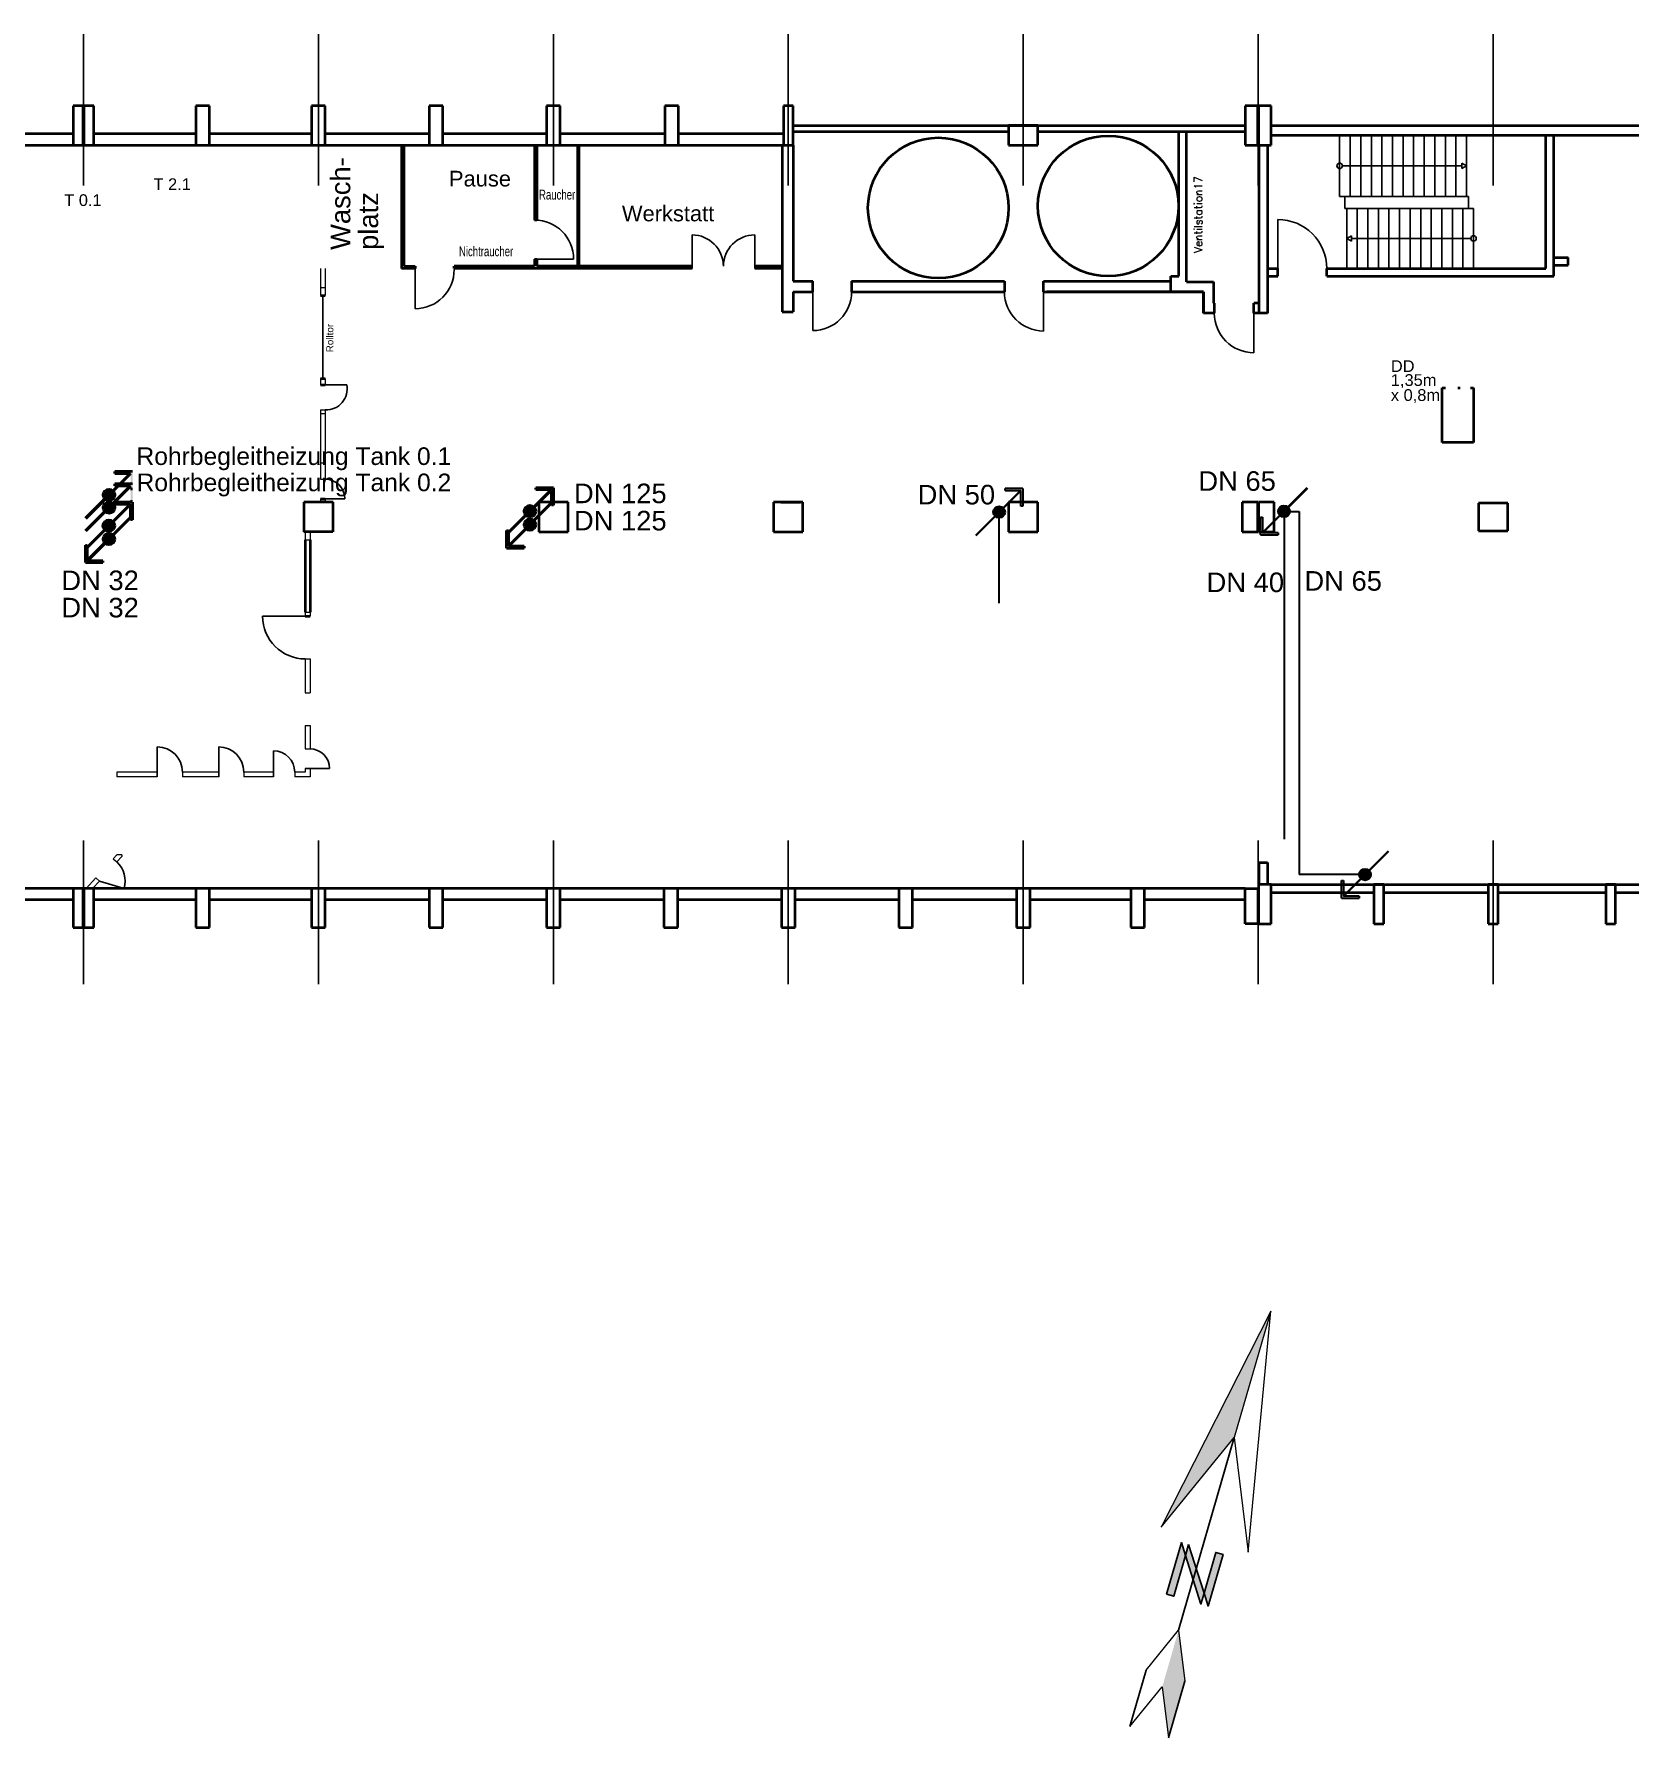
# Model space of a CAD drawing. Header units: millimetres. Extents: x 18890 to 172266, y 46960 to 136684.
# Drawn here: x 53073 to 93821, y 46960 to 90658 of the extents above; entities that cross this region are included whole.
import ezdxf

# ---------------------------------------------------------------- set-up
doc = ezdxf.new("R2010")
doc.units = ezdxf.units.MM
doc.linetypes.add('ACAD_ISO10W100', pattern=[18, 12, -3, 0, -3])
for name, color, linetype, lineweight in [('A03_Türen', 254, 'Continuous', 25), ('A04_Treppen', 3, 'Continuous', 25), ('A0_Grundriß', 7, 'Continuous', 40), ('Heiz Wasser +35 Prozess R', 30, 'Continuous', 40), ('Heiz Wasser +45 Prozess V', 1, 'Continuous', 40), ('Heiz Wasser +50 -Heizkörper Rücklauff', 241, 'Continuous', 30), ('Heiz Wasser +70 Klima R (luftung)', 242, 'Continuous', 40), ('Heiz Wasser +70 Prozess R', 242, 'Continuous', 40), ('Heiz Wasser +90 Klima V (luftung)', 22, 'Continuous', 40)]:
    doc.layers.add(name, color=color, linetype=linetype, lineweight=lineweight)
for name, color, linetype in [('A06_Text', 7, 'Continuous'), ('A06_Text  -Belegung', 253, 'Continuous'), ('A07_Achslinien', 253, 'ACAD_ISO10W100'), ('Nord-Pfeil', 7, 'Continuous')]:
    doc.layers.add(name, color=color, linetype=linetype)
doc.styles.add('16', font='simplex.shx')
doc.styles.add('ARIAL', font='arial.ttf')
doc.styles.get("Standard").update_dxf_attribs({"font": 'arial.ttf'})

# ---------------------------------------------------------------- blocks, each defined once
blk = doc.blocks.new('Nord-Pfeil 05')
for points in [[(-7207, -37964), (6, -20987), (0, 0)], [(-2248, -41214), (-3442, -39421), (-3440, -47995), (-2246, -47995)], [(-2248, -39421), (-2248, -41214), (2271, -47994), (2271, -46201)], [(2271, -46201), (3465, -47993), (3463, -39419), (2269, -39420)], [(3232, -60537), (14, -52974), (17, -62385), (3234, -69948)]]:
    blk.add_hatch(color=256).paths.add_polyline_path(points)
at = {"linetype": 'Continuous', "lineweight": 20, "ltscale": 0.039687}
for p, q in [((0, 0), (-7207, -37964)), ((0, 0), (6, -20987)), ((7227, -37960), (0, 0)), ((-7207, -37964), (6, -20987)), ((6, -20987), (7227, -37960)), ((-3200, -60538), (14, -52974)), ((14, -52974), (3232, -60537)), ((-3197, -69950), (17, -62385)), ((17, -62385), (3234, -69948))]:
    blk.add_line(p, q, dxfattribs=at)
for p, q in [((6, -20987), (14, -52974)), ((-3197, -69950), (-3200, -60538)), ((3234, -69948), (3232, -60537))]:
    blk.add_line(p, q)
for points in [[(-3440, -47995), (-2246, -47995), (-2248, -41214), (-3442, -39421)], [(2271, -46201), (3465, -47993), (3463, -39419), (2269, -39420)]]:
    blk.add_lwpolyline(points, close=True)
blk.add_lwpolyline([(-2248, -39421), (2271, -46201), (2271, -47994), (-2248, -41214), (-2248, -39421)])

msp = doc.modelspace()

# ---------------------------------------------------------------- hatches: boundary and pattern name
at = {"layer": 'Heiz Wasser +35 Prozess R'}
h = msp.add_hatch(color=256, dxfattribs=at)
h.dxf.hatch_style = 1
h.paths.add_polyline_path([(55081, 77871, -0.023583), (55091, 77861), (55586, 78356), (55576, 78366)])
h.paths.add_polyline_path([(54429, 77209), (54429, 77609), (54379, 77609), (54379, 77159), (54829, 77159), (54829, 77209)])
h.paths.add_polyline_path([(54439, 77209), (54879, 77649, -0.023583), (54869, 77659), (54429, 77219), (54429, 77209)])
h = msp.add_hatch(color=256, dxfattribs=at)
h.dxf.hatch_style = 1
h.paths.add_polyline_path([(54830, 77760, 0.198912), (54874, 77654), (55086, 77866, 0.668179)])
h.paths.add_polyline_path([(54874, 77654, 0.668179), (55130, 77760, 0.198912), (55086, 77866)])
at = {"layer": 'Heiz Wasser +45 Prozess V'}
h = msp.add_hatch(color=256, dxfattribs=at)
h.dxf.hatch_style = 1
h.paths.add_polyline_path([(54882, 78777, -0.023583), (54872, 78787), (54377, 78292), (54387, 78282)])
h.paths.add_polyline_path([(55534, 79439), (55534, 79039), (55584, 79039), (55584, 79489), (55134, 79489), (55134, 79439)])
h.paths.add_polyline_path([(55524, 79439), (55084, 78999, -0.023583), (55094, 78989), (55534, 79429), (55534, 79439)])
h = msp.add_hatch(color=256, dxfattribs=at)
h.dxf.hatch_style = 1
h.paths.add_polyline_path([(54882, 78456, -0.023583), (54872, 78466), (54377, 77971), (54387, 77961)])
h.paths.add_polyline_path([(55534, 79118), (55534, 78718), (55584, 78718), (55584, 79168), (55134, 79168), (55134, 79118)])
h.paths.add_polyline_path([(55524, 79118), (55084, 78678, -0.023583), (55094, 78668), (55534, 79108), (55534, 79118)])
h = msp.add_hatch(color=256, dxfattribs=at)
h.dxf.hatch_style = 1
h.paths.add_polyline_path([(54878, 77992, -0.023583), (54868, 78002), (54373, 77507), (54383, 77497)])
h.paths.add_polyline_path([(55530, 78654), (55530, 78254), (55580, 78254), (55580, 78704), (55130, 78704), (55130, 78654)])
h.paths.add_polyline_path([(55520, 78654), (55080, 78214, -0.023583), (55090, 78204), (55530, 78644), (55530, 78654)])
h = msp.add_hatch(color=256, dxfattribs=at)
h.dxf.hatch_style = 1
h.paths.add_polyline_path([(55133, 78888, 0.198912), (55089, 78994), (54877, 78782, 0.668179)])
h.paths.add_polyline_path([(55089, 78994, 0.668179), (54833, 78888, 0.198912), (54877, 78782)])
h = msp.add_hatch(color=256, dxfattribs=at)
h.dxf.hatch_style = 1
h.paths.add_polyline_path([(55133, 78567, 0.198912), (55089, 78673), (54877, 78461, 0.668179)])
h.paths.add_polyline_path([(55089, 78673, 0.668179), (54833, 78567, 0.198912), (54877, 78461)])
h = msp.add_hatch(color=256, dxfattribs=at)
h.dxf.hatch_style = 1
h.paths.add_polyline_path([(55129, 78103, 0.198912), (55085, 78209), (54873, 77997, 0.668179)])
h.paths.add_polyline_path([(55085, 78209, 0.668179), (54829, 78103, 0.198912), (54873, 77997)])
at = {"layer": 'Heiz Wasser +50 -Heizkörper Rücklauff'}
h = msp.add_hatch(color=256, dxfattribs=at)
h.dxf.hatch_style = 1
h.paths.add_polyline_path([(77615, 78339, -0.023583), (77605, 78349), (77110, 77854), (77120, 77844)])
h.paths.add_polyline_path([(78267, 79001), (78267, 78601), (78317, 78601), (78317, 79051), (77867, 79051), (77867, 79001)])
h.paths.add_polyline_path([(78257, 79001), (77817, 78561, -0.023583), (77827, 78551), (78267, 78991), (78267, 79001)])
h = msp.add_hatch(color=256, dxfattribs=at)
h.dxf.hatch_style = 1
h.paths.add_polyline_path([(85091, 78580, -0.023583), (85101, 78570), (85596, 79065), (85586, 79075)])
h.paths.add_polyline_path([(84439, 77918), (84439, 78318), (84389, 78318), (84389, 77868), (84839, 77868), (84839, 77918)])
h.paths.add_polyline_path([(84449, 77918), (84889, 78358, -0.023583), (84879, 78368), (84439, 77928), (84439, 77918)])
h = msp.add_hatch(color=256, dxfattribs=at)
h.dxf.hatch_style = 1
h.paths.add_polyline_path([(77866, 78450, 0.198912), (77822, 78556), (77610, 78344, 0.668179)])
h.paths.add_polyline_path([(77822, 78556, 0.668179), (77566, 78450, 0.198912), (77610, 78344)])
h = msp.add_hatch(color=256, dxfattribs=at)
h.dxf.hatch_style = 1
h.paths.add_polyline_path([(84840, 78469, 0.198912), (84884, 78363), (85096, 78575, 0.668179)])
h.paths.add_polyline_path([(84884, 78363, 0.668179), (85140, 78469, 0.198912), (85096, 78575)])
h = msp.add_hatch(color=256, dxfattribs=at)
h.dxf.hatch_style = 1
h.paths.add_polyline_path([(87161, 69302, -0.023583), (87171, 69292), (87666, 69787), (87656, 69797)])
h.paths.add_polyline_path([(86509, 68640), (86509, 69040), (86459, 69040), (86459, 68590), (86909, 68590), (86909, 68640)])
h.paths.add_polyline_path([(86519, 68640), (86959, 69080, -0.023583), (86949, 69090), (86509, 68650), (86509, 68640)])
h = msp.add_hatch(color=256, dxfattribs=at)
h.dxf.hatch_style = 1
h.paths.add_polyline_path([(86910, 69191, 0.198912), (86954, 69085), (87166, 69297, 0.668179)])
h.paths.add_polyline_path([(86954, 69085, 0.668179), (87210, 69191, 0.198912), (87166, 69297)])
at = {"layer": 'Heiz Wasser +70 Klima R (luftung)'}
h = msp.add_hatch(color=256, dxfattribs=at)
h.dxf.hatch_style = 1
h.paths.add_polyline_path([(65630, 78362, -0.023583), (65620, 78372), (65125, 77877), (65135, 77867)])
h.paths.add_polyline_path([(66282, 79024), (66282, 78624), (66332, 78624), (66332, 79074), (65882, 79074), (65882, 79024)])
h.paths.add_polyline_path([(66272, 79024), (65832, 78584, -0.023583), (65842, 78574), (66282, 79014), (66282, 79024)])
h = msp.add_hatch(color=256, dxfattribs=at)
h.dxf.hatch_style = 1
h.paths.add_polyline_path([(65881, 78473, 0.198912), (65837, 78579), (65625, 78367, 0.668179)])
h.paths.add_polyline_path([(65837, 78579, 0.668179), (65581, 78473, 0.198912), (65625, 78367)])
at = {"layer": 'Heiz Wasser +90 Klima V (luftung)'}
h = msp.add_hatch(color=256, dxfattribs=at)
h.dxf.hatch_style = 1
h.paths.add_polyline_path([(65833, 78241, -0.023583), (65843, 78231), (66338, 78726), (66328, 78736)])
h.paths.add_polyline_path([(65181, 77579), (65181, 77979), (65131, 77979), (65131, 77529), (65581, 77529), (65581, 77579)])
h.paths.add_polyline_path([(65191, 77579), (65631, 78019, -0.023583), (65621, 78029), (65181, 77589), (65181, 77579)])
h = msp.add_hatch(color=256, dxfattribs=at)
h.dxf.hatch_style = 1
h.paths.add_polyline_path([(65582, 78130, 0.198912), (65626, 78024), (65838, 78236, 0.668179)])
h.paths.add_polyline_path([(65626, 78024, 0.668179), (65882, 78130, 0.198912), (65838, 78236)])

# ---------------------------------------------------------------- linework, layer by layer
at = {"layer": 'A03_Türen'}
for p, q in [((84831, 84475), (84831, 85925)), ((69873, 84671), (69873, 85531)), ((71473, 84671), (71473, 85531)), ((65849, 84911), (66849, 84911)), ((62798, 84725), (62798, 83645)), ((72956, 84345), (72956, 83085)), ((78851, 84345), (78851, 83075)), ((60446, 83985), (60446, 81865)), ((84221, 83790), (84221, 82520)), ((60386, 81705), (61053, 81705)), ((60386, 78790), (61006, 78790)), ((58906, 75790), (60116, 75790)), ((56216, 72450), (56216, 71690)), ((57786, 72450), (57786, 71690)), ((59186, 72350), (59186, 71690)), ((59996, 71900), (60616, 71900)), ((54736, 69026), (55367, 68835))]:
    msp.add_line(p, q, dxfattribs=at)
at = {"layer": 'A03_Türen', "ltscale": 0.25}
msp.add_line((59996, 75790), (60116, 75790), dxfattribs=at)
at = {"layer": 'A03_Türen'}
for centre, radius, start, end in [((65849, 84911), 1000, 0, 90), ((84831, 84675), 1250, 0, 90), ((69873, 84731), 800, 0, 90), ((71473, 84731), 800, 90, 180), ((62798, 84645), 1000, 270, 0), ((72956, 84075), 990, 270, 0), ((78851, 84075), 1000, 180, 270), ((84221, 83530), 1010, 180, 270), ((60535, 81594), 530, 266.849, 12.1108), ((60506, 78790), 500, 0, 90), ((59996, 75790), 1090, 180, 270), ((56216, 71810), 640, 0, 90), ((57786, 71810), 640, 0, 90), ((59186, 71810), 540, 0, 90), ((60116, 71900), 500, 0, 90), ((54736, 69026), 660, 343.1592, 47.5803)]:
    msp.add_arc(centre, radius, start, end, dxfattribs=at)
at = {"layer": 'A04_Treppen', "color": 252, "true_color": 0x939598}
for p, q in [((86411, 88075), (86411, 86515)), ((86681, 88075), (86681, 86515)), ((86951, 88075), (86951, 86515)), ((87221, 88075), (87221, 86515)), ((87491, 88075), (87491, 86515)), ((87761, 88075), (87761, 86515)), ((88031, 88075), (88031, 86515)), ((88301, 88075), (88301, 86515)), ((88571, 88075), (88571, 86515)), ((88841, 88075), (88841, 86515)), ((89111, 88075), (89111, 86515)), ((89381, 88075), (89381, 86515)), ((89651, 88075), (89651, 86515)), ((86481, 87295), (89530, 87295)), ((89530, 87225), (89530, 87365)), ((89530, 87365), (89651, 87295)), ((89651, 87295), (89530, 87225)), ((86411, 86515), (89701, 86515)), ((86541, 86515), (86541, 86205)), ((86541, 86205), (89831, 86205)), ((86591, 84675), (86591, 86205)), ((86861, 84675), (86861, 86205)), ((87131, 84675), (87131, 86205)), ((87401, 84675), (87401, 86205)), ((87671, 84675), (87671, 86205)), ((87941, 84675), (87941, 86205)), ((88211, 84675), (88211, 86205)), ((88481, 84675), (88481, 86205)), ((88751, 84675), (88751, 86205)), ((89021, 84675), (89021, 86205)), ((89291, 84675), (89291, 86205)), ((89561, 84675), (89561, 86205)), ((89701, 86205), (89701, 86515)), ((89831, 84675), (89831, 86205)), ((86591, 85440), (86713, 85510)), ((86713, 85370), (86591, 85440)), ((86713, 85510), (86713, 85370)), ((89761, 85440), (86713, 85440))]:
    msp.add_line(p, q, dxfattribs=at)
for centre in [(86411, 87295), (89831, 85440)]:
    msp.add_circle(centre, 70, dxfattribs=at)
at = {"layer": 'A07_Achslinien'}
for p, q in [((54331, 86795), (54331, 90658)), ((60331, 86795), (60331, 90658)), ((66331, 86795), (66331, 90658)), ((72331, 86795), (72331, 90658)), ((78331, 86795), (78331, 90658)), ((84331, 86795), (84331, 90658)), ((90331, 86795), (90331, 90658)), ((54331, 66393), (54331, 70060)), ((60331, 66393), (60331, 70060)), ((66331, 66393), (66331, 70060)), ((72331, 66393), (72331, 70060)), ((78331, 66393), (78331, 70060)), ((84331, 66393), (84331, 70060)), ((90331, 66393), (90331, 70060))]:
    msp.add_line(p, q, dxfattribs=at)
at = {"layer": 'A0_Grundriß'}
for p, q in [((54321, 88825), (54071, 88825)), ((54071, 88825), (54071, 87825)), ((54321, 87825), (54321, 88825)), ((54591, 88825), (54341, 88825)), ((54341, 88825), (54341, 87825)), ((54591, 87825), (54591, 88825)), ((57551, 88825), (57201, 88825)), ((57201, 88825), (57201, 87825)), ((57551, 87825), (57551, 88825)), ((60506, 88825), (60156, 88825)), ((60156, 88825), (60156, 87825)), ((60506, 87825), (60506, 88825)), ((63506, 88825), (63156, 88825)), ((63156, 88825), (63156, 87825)), ((63506, 87825), (63506, 88825)), ((66506, 88825), (66156, 88825)), ((66156, 88825), (66156, 87825)), ((66506, 87825), (66506, 88825)), ((69531, 88825), (69181, 88825)), ((69181, 88825), (69181, 87825)), ((69531, 87825), (69531, 88825)), ((72456, 88825), (72206, 88825)), ((72206, 88825), (72206, 87825)), ((72456, 87825), (72456, 88825)), ((84321, 88825), (84001, 88825)), ((84001, 88825), (84001, 87825)), ((84321, 87825), (84321, 88825)), ((84661, 88825), (84341, 88825)), ((84341, 88825), (84341, 87825)), ((84661, 87825), (84661, 88825)), ((72456, 88325), (84001, 88325)), ((78706, 88325), (77956, 88325)), ((77956, 88325), (77956, 87825)), ((78706, 87825), (78706, 88325)), ((84661, 88325), (96206, 88325)), ((51461, 88125), (54071, 88125)), ((54591, 88125), (57201, 88125)), ((57551, 88125), (60156, 88125)), ((60506, 88125), (63156, 88125)), ((63506, 88125), (66156, 88125)), ((66506, 88125), (69181, 88125)), ((69531, 88125), (72206, 88125)), ((72456, 88175), (77956, 88175)), ((78706, 88175), (84001, 88175)), ((82301, 84475), (82301, 88175)), ((82301, 84475), (82301, 88175)), ((82501, 84335), (82501, 88175)), ((84661, 88075), (96206, 88075)), ((91681, 84675), (91681, 88075)), ((91881, 84475), (91881, 88075)), ((36456, 87825), (72331, 87825)), ((54071, 87825), (54321, 87825)), ((54341, 87825), (54591, 87825)), ((57201, 87825), (57551, 87825)), ((60156, 87825), (60506, 87825)), ((62449, 87825), (62449, 84671)), ((62509, 87825), (62509, 84731)), ((63156, 87825), (63506, 87825)), ((65849, 87825), (65849, 85911)), ((65909, 87825), (65909, 85911)), ((66156, 87825), (66506, 87825)), ((66945, 87821), (66945, 84671)), ((66983, 87825), (66983, 84731)), ((69181, 87825), (69531, 87825)), ((72176, 87825), (72176, 83565)), ((72206, 87825), (72456, 87825)), ((72456, 87825), (72456, 84345)), ((77956, 87825), (78706, 87825)), ((84001, 87825), (84321, 87825)), ((84341, 87825), (84661, 87825)), ((84351, 87825), (84351, 83530)), ((84571, 87825), (84571, 83530)), ((65909, 85911), (65849, 85911)), ((65849, 84911), (65849, 84731)), ((65909, 84911), (65909, 84731)), ((91881, 84955), (92251, 84955)), ((62798, 84671), (62449, 84671)), ((65849, 84731), (63798, 84731)), ((63798, 84671), (63798, 84731)), ((67197, 84671), (63798, 84671)), ((67207, 84731), (65909, 84731)), ((69873, 84731), (66945, 84731)), ((69873, 84671), (66945, 84671)), ((72176, 84731), (71473, 84731)), ((72176, 84671), (71473, 84671)), ((72456, 84345), (72956, 84345)), ((73946, 84345), (73946, 84075)), ((73946, 84345), (77851, 84345)), ((77851, 84345), (77851, 84075)), ((78851, 84345), (82101, 84345)), ((82101, 84475), (82301, 84475)), ((82101, 84345), (82101, 84475)), ((82101, 84475), (82301, 84475)), ((82101, 84075), (82101, 84475)), ((84571, 84675), (84831, 84675)), ((84571, 84475), (84831, 84475)), ((86081, 84675), (91681, 84675)), ((86081, 84475), (86081, 84675)), ((86081, 84475), (91881, 84475)), ((91881, 84755), (92251, 84755)), ((72456, 84075), (72456, 83565)), ((72456, 84075), (72956, 84075)), ((73946, 84075), (77851, 84075)), ((78851, 84075), (82931, 84075)), ((82931, 84075), (78931, 84075)), ((82501, 84335), (83191, 84335)), ((82931, 84075), (82931, 83530)), ((82931, 83530), (82931, 84075)), ((83191, 84335), (83191, 83790)), ((72176, 83565), (72456, 83565)), ((83211, 83530), (82931, 83530)), ((83211, 83790), (83191, 83790)), ((83211, 83790), (83211, 83530)), ((84351, 83790), (84221, 83790)), ((84571, 83530), (84221, 83530)), ((60706, 78700), (59956, 78700)), ((59956, 78700), (59956, 77950)), ((60706, 77950), (60706, 78700)), ((66706, 78700), (65956, 78700)), ((65956, 78700), (65956, 77950)), ((66706, 77950), (66706, 78700)), ((72706, 78700), (71956, 78700)), ((71956, 78700), (71956, 77950)), ((72141, 78700), (72641, 78700)), ((72706, 77950), (72706, 78700)), ((78706, 78700), (77956, 78700)), ((77956, 78700), (77956, 77950)), ((78706, 77950), (78706, 78700)), ((84321, 78700), (83921, 78700)), ((83921, 78700), (83921, 77950)), ((84321, 77950), (84321, 78700)), ((84741, 78700), (84341, 78700)), ((84341, 78700), (84341, 77950)), ((84741, 77950), (84741, 78700)), ((90706, 78675), (89956, 78675)), ((89956, 78675), (89956, 77975)), ((90706, 77975), (90706, 78675)), ((60702, 77950), (59956, 77950)), ((65956, 77950), (66706, 77950)), ((71956, 77950), (72706, 77950)), ((77956, 77950), (78706, 77950)), ((83921, 77950), (84321, 77950)), ((84341, 77950), (84741, 77950)), ((89956, 77975), (90706, 77975)), ((84351, 69495), (84351, 68935)), ((84571, 69495), (84571, 68935)), ((84001, 68835), (21581, 68835)), ((54321, 68835), (54071, 68835)), ((54071, 68835), (54071, 67835)), ((54321, 67835), (54321, 68835)), ((54591, 68835), (54341, 68835)), ((54341, 68835), (54341, 67835)), ((54591, 67835), (54591, 68835)), ((57551, 68835), (57201, 68835)), ((57201, 68835), (57201, 67835)), ((57551, 67835), (57551, 68835)), ((60506, 68835), (60156, 68835)), ((60156, 68835), (60156, 67835)), ((60506, 67835), (60506, 68835)), ((63506, 68835), (63156, 68835)), ((63156, 68835), (63156, 67835)), ((63506, 67835), (63506, 68835)), ((66506, 68835), (66156, 68835)), ((66156, 68835), (66156, 67835)), ((66506, 67835), (66506, 68835)), ((69506, 68835), (69156, 68835)), ((69156, 68835), (69156, 67835)), ((69506, 67835), (69506, 68835)), ((72506, 68835), (72156, 68835)), ((72156, 68835), (72156, 67835)), ((72506, 67835), (72506, 68835)), ((75506, 68835), (75156, 68835)), ((75156, 68835), (75156, 67835)), ((75506, 67835), (75506, 68835)), ((78506, 68835), (78156, 68835)), ((78156, 68835), (78156, 67835)), ((78506, 67835), (78506, 68835)), ((81426, 68835), (81076, 68835)), ((81076, 68835), (81076, 67835)), ((81426, 67835), (81426, 68835)), ((84001, 67935), (84001, 68835)), ((84001, 68835), (84321, 68835)), ((84321, 68835), (84321, 67935)), ((84661, 68935), (84341, 68935)), ((84341, 68935), (84341, 67935)), ((84661, 68935), (138181, 68935)), ((84661, 67935), (84661, 68935)), ((84661, 68735), (87286, 68735)), ((87536, 68935), (87286, 68935)), ((87286, 68935), (87286, 67935)), ((87536, 67935), (87536, 68935)), ((87536, 68735), (90206, 68735)), ((90456, 68935), (90206, 68935)), ((90206, 68935), (90206, 67935)), ((90456, 67935), (90456, 68935)), ((90456, 68735), (93206, 68735)), ((93456, 68935), (93206, 68935)), ((93206, 68935), (93206, 67935)), ((93456, 67935), (93456, 68935)), ((93456, 68735), (96206, 68735)), ((54071, 68545), (51461, 68545)), ((57201, 68545), (54591, 68545)), ((60156, 68545), (57551, 68545)), ((63156, 68545), (60506, 68545)), ((66156, 68545), (63506, 68545)), ((69156, 68545), (66506, 68545)), ((72156, 68545), (69506, 68545)), ((75156, 68545), (72506, 68545)), ((78156, 68545), (75506, 68545)), ((81076, 68545), (78506, 68545)), ((84001, 68545), (81426, 68545)), ((54071, 67835), (54321, 67835)), ((54341, 67835), (54591, 67835)), ((57201, 67835), (57551, 67835)), ((60156, 67835), (60506, 67835)), ((63156, 67835), (63506, 67835)), ((66156, 67835), (66506, 67835)), ((69156, 67835), (69506, 67835)), ((72156, 67835), (72506, 67835)), ((75156, 67835), (75506, 67835)), ((78156, 67835), (78506, 67835)), ((81076, 67835), (81426, 67835)), ((84321, 67935), (84001, 67935)), ((84341, 67935), (84661, 67935)), ((87286, 67935), (87536, 67935)), ((90206, 67935), (90456, 67935)), ((93206, 67935), (93456, 67935))]:
    msp.add_line(p, q, dxfattribs=at)
at = {"layer": 'A0_Grundriß', "ltscale": 0.25}
for p, q in [((65849, 84911), (65909, 84911)), ((62509, 84731), (62798, 84731)), ((62798, 84731), (62798, 84671)), ((72956, 84075), (72956, 84345)), ((78851, 84075), (78851, 84345)), ((84831, 84475), (84831, 84675)), ((60386, 83985), (60506, 83985)), ((84221, 83530), (84221, 83790)), ((60386, 81865), (60506, 81865)), ((60386, 81705), (60506, 81705)), ((60386, 78790), (60506, 78790)), ((59996, 77740), (59996, 75890)), ((60116, 77740), (60116, 75890)), ((59996, 75790), (60116, 75790))]:
    msp.add_line(p, q, dxfattribs=at)
at = {"layer": 'A0_Grundriß', "color": 252, "true_color": 0x939598}
for p, q in [((92251, 84755), (92251, 84955)), ((89034, 80228, 0), (89034, 81628, 0)), ((89034, 81628, 0), (89111, 81628, 0)), ((89431, 81628, 0), (89491, 81628, 0)), ((89751, 81628, 0), (89834, 81628, 0)), ((89834, 81628, 0), (89834, 80228, 0)), ((89834, 80228, 0), (89034, 80228, 0)), ((84351, 69495), (84571, 69495))]:
    msp.add_line(p, q, dxfattribs=at)
at = {"layer": 'A0_Grundriß', "lineweight": 20}
for p, q in [((60386, 84671), (60386, 83985)), ((60506, 84671), (60506, 83985)), ((60386, 84185), (60506, 84185)), ((60386, 81865), (60386, 81705)), ((60506, 81865), (60506, 81705)), ((60386, 81065), (60506, 81065)), ((60386, 81065), (60386, 80970)), ((60386, 80970), (60506, 80970)), ((60388, 80969), (60388, 79709)), ((60503, 80969), (60503, 79709)), ((60506, 81065), (60506, 80970)), ((60386, 79710), (60506, 79710)), ((60386, 79710), (60386, 79290)), ((60506, 79710), (60506, 79290)), ((60386, 79290), (60506, 79290)), ((60386, 78790), (60386, 78700)), ((60506, 78790), (60506, 78700)), ((59996, 77950), (59996, 77740)), ((60116, 77950), (60116, 77740)), ((59996, 77740), (60116, 77740)), ((59996, 75890), (60116, 75890)), ((59996, 75890), (59996, 75790)), ((60116, 75890), (60116, 75790)), ((59996, 74700), (60116, 74700)), ((59996, 74700), (59996, 73830)), ((60116, 74700), (60116, 73830)), ((59996, 73830), (60116, 73830)), ((59996, 73000), (60116, 73000)), ((59996, 73000), (59996, 72400)), ((60116, 73000), (60116, 72400)), ((59996, 72400), (60116, 72400)), ((56216, 71810), (55186, 71810)), ((56216, 71690), (55186, 71690)), ((56856, 71810), (56856, 71690)), ((57786, 71810), (56856, 71810)), ((57786, 71690), (56856, 71690)), ((58426, 71810), (58426, 71690)), ((59186, 71810), (58426, 71810)), ((59186, 71690), (58426, 71690)), ((59726, 71810), (59726, 71690)), ((59996, 71810), (59726, 71810)), ((60116, 71690), (59726, 71690)), ((59996, 71900), (59996, 71810)), ((60116, 71900), (60116, 71690)), ((55093, 69594), (55186, 69696)), ((55093, 69594), (55181, 69513)), ((55181, 69513), (55306, 69650)), ((55306, 69696), (55186, 69696)), ((55306, 69696), (55306, 69650)), ((54399, 68835), (54648, 69107)), ((54648, 69107), (54736, 69026)), ((54561, 68835), (54736, 69026))]:
    msp.add_line(p, q, dxfattribs=at)
at = {"layer": 'A0_Grundriß', "color": 252, "lineweight": 20, "true_color": 0x939598}
msp.add_line((55186, 71810), (55186, 71690), dxfattribs=at)
at = {"layer": 'A0_Grundriß', "color": 252, "true_color": 0x939598}
for centre in [(76161, 86220), (80501, 86270)]:
    msp.add_circle(centre, 1795, dxfattribs=at)
at = {"layer": 'Heiz Wasser +35 Prozess R'}
for p, q in [((54429, 77219), (55576, 78366)), ((54439, 77209), (55586, 78356)), ((54379, 77159), (54379, 77609)), ((54379, 77609), (54429, 77609)), ((54429, 77609), (54429, 77209)), ((54379, 77159), (54829, 77159)), ((54829, 77209), (54429, 77209)), ((54829, 77209), (54829, 77159))]:
    msp.add_line(p, q, dxfattribs=at)
msp.add_circle((54980, 77760), 150, dxfattribs=at)
at = {"layer": 'Heiz Wasser +45 Prozess V'}
for p, q in [((55524, 79439), (54377, 78292)), ((55524, 79118), (54377, 77971)), ((55534, 79429), (54387, 78282)), ((55534, 79108), (54387, 77961)), ((55584, 79489), (55134, 79489)), ((55134, 79439), (55134, 79489)), ((55134, 79439), (55534, 79439)), ((55584, 79168), (55134, 79168)), ((55134, 79118), (55134, 79168)), ((55134, 79118), (55534, 79118)), ((55580, 78704), (55130, 78704)), ((55130, 78654), (55130, 78704)), ((55584, 79039), (55534, 79039)), ((55584, 78718), (55534, 78718)), ((55580, 78704), (55580, 78254)), ((55520, 78654), (54373, 77507)), ((55530, 78644), (54383, 77497)), ((55130, 78654), (55530, 78654)), ((55530, 78254), (55530, 78654)), ((55580, 78254), (55530, 78254))]:
    msp.add_line(p, q, dxfattribs=at)
for centre in [(54983, 78888), (54983, 78567), (54979, 78103)]:
    msp.add_circle(centre, 150, dxfattribs=at)
at = {"layer": 'Heiz Wasser +50 -Heizkörper Rücklauff'}
for p, q in [((78257, 79001), (77110, 77854)), ((78267, 78991), (77120, 77844)), ((78317, 79051), (77867, 79051)), ((77867, 79001), (77867, 79051)), ((77867, 79001), (78267, 79001)), ((78267, 78601), (78267, 79001)), ((78317, 79051), (78317, 78601)), ((84439, 77928), (85586, 79075)), ((84449, 77918), (85596, 79065)), ((77708, 78323), (77708, 76123)), ((78317, 78601), (78267, 78601)), ((84389, 77868), (84389, 78318)), ((84389, 78318), (84439, 78318)), ((84439, 78318), (84439, 77918)), ((84993, 78323), (84993, 70092)), ((85140, 78469), (85374, 78469)), ((85374, 78469), (85374, 69191)), ((84389, 77868), (84839, 77868)), ((84839, 77918), (84439, 77918)), ((84839, 77918), (84839, 77868)), ((86509, 68650), (87656, 69797)), ((86519, 68640), (87666, 69787)), ((86910, 69191), (85374, 69191)), ((86459, 68590), (86459, 69040)), ((86459, 69040), (86509, 69040)), ((86509, 69040), (86509, 68640)), ((86909, 68640), (86509, 68640)), ((86909, 68640), (86909, 68590)), ((86459, 68590), (86909, 68590))]:
    msp.add_line(p, q, dxfattribs=at)
for centre in [(77716, 78450), (84990, 78469), (87060, 69191)]:
    msp.add_circle(centre, 150, dxfattribs=at)
at = {"layer": 'Heiz Wasser +70 Klima R (luftung)'}
for p, q in [((66272, 79024), (65125, 77877)), ((66282, 79014), (65135, 77867)), ((66332, 79074), (65882, 79074)), ((65882, 79024), (65882, 79074)), ((65882, 79024), (66282, 79024)), ((66282, 78624), (66282, 79024)), ((66332, 79074), (66332, 78624)), ((66332, 78624), (66282, 78624))]:
    msp.add_line(p, q, dxfattribs=at)
msp.add_circle((65731, 78473), 150, dxfattribs=at)
at = {"layer": 'Heiz Wasser +90 Klima V (luftung)'}
for p, q in [((65181, 77589), (66328, 78736)), ((65191, 77579), (66338, 78726)), ((65131, 77529), (65131, 77979)), ((65131, 77979), (65181, 77979)), ((65181, 77979), (65181, 77579)), ((65131, 77529), (65581, 77529)), ((65581, 77579), (65181, 77579)), ((65581, 77579), (65581, 77529))]:
    msp.add_line(p, q, dxfattribs=at)
msp.add_circle((65732, 78130), 150, dxfattribs=at)

# ---------------------------------------------------------------- block references
at = {"layer": 'Nord-Pfeil', "xscale": 0.1600000000053569, "yscale": 0.1600000000053569, "zscale": 0.1600000000053569, "rotation": 343.8670232167164}
msp.add_blockref('Nord-Pfeil 05', (84653, 58033), dxfattribs=at)

# ---------------------------------------------------------------- texts
at = {"layer": 'A03_Türen', "style": 'ARIAL'}
msp.add_text('Rolltor', height=180, rotation=90, dxfattribs=at).set_placement((60712, 82532))
at = {"layer": 'A06_Text', "linetype": 'Continuous', "lineweight": 25}
for s, p in [('Pause', (63665, 86768)), ('Werkstatt', (68081, 85878))]:
    msp.add_text(s, height=400, dxfattribs=at).set_placement(p)
at = {"layer": 'A06_Text', "lineweight": 25, "style": '16'}
msp.add_text('Ventilstation17', height=200, rotation=90, dxfattribs=at).set_placement((82899, 85069))
at = {"layer": 'A06_Text', "linetype": 'Continuous', "lineweight": 25, "width": 0.7}
for s, p in [('Raucher', (65965, 86434)), ('Nichtraucher', (63920, 84986))]:
    msp.add_text(s, height=250, dxfattribs=at).set_placement(p)
at = {"layer": 'A06_Text', "color": 252, "lineweight": 25, "true_color": 0x939598}
for s, p in [('DD', (87719, 82029)), ('1,35m', (87719, 81673)), ('x 0,8m', (87719, 81290))]:
    msp.add_text(s, height=300, dxfattribs=at).set_placement(p)
at = {"layer": 'A06_Text  -Belegung', "color": 252, "ltscale": 0.25, "true_color": 0x939598}
for s, p in [('Wasch-', (61144, 85147)), ('platz', (61856, 85148))]:
    msp.add_text(s, height=500, rotation=90, dxfattribs=at).set_placement(p)
at = {"layer": 'A06_Text  -Belegung', "color": 252, "true_color": 0x939598}
for s, p in [('T 2.1', (56118, 86676)), ('T 0.1', (53839, 86269))]:
    msp.add_text(s, height=300, dxfattribs=at).set_placement(p)
at = {"layer": 'Heiz Wasser +35 Prozess R', "insert": (53765, 76956), "char_height": 500, "attachment_point": 1}
msp.add_mtext_dynamic_manual_height_columns('DN 32', width=10440.86, gutter_width=12.5, heights=[1203], dxfattribs=at)
at = {"layer": 'Heiz Wasser +45 Prozess V', "attachment_point": 1}
for s, width, gutter_width, heights, insert, char_height in [('Rohrbegleitheizung Tank 0.1', 8600.91, 1480, [753], (55684, 80104), 450), ('Rohrbegleitheizung Tank 0.2', 7996.95, 1480, [753], (55686, 79434), 450), ('DN 32', 10440.86, 12.5, [1203], (53765, 76260), 500)]:
    msp.add_mtext_dynamic_manual_height_columns(s, width=width, gutter_width=gutter_width, heights=heights, dxfattribs=dict(at, insert=insert, char_height=char_height))
at = {"layer": 'Heiz Wasser +50 -Heizkörper Rücklauff', "char_height": 500, "attachment_point": 1}
for s, insert in [('DN 50', (75633, 79146)), ('DN 65', (82803, 79494, 0)), ('DN 40', (83013, 76906, 0)), ('DN 65', (85512, 76943, 0))]:
    msp.add_mtext_dynamic_manual_height_columns(s, width=10440.86, gutter_width=12.5, heights=[1203], dxfattribs=dict(at, insert=insert))
at = {"layer": 'Heiz Wasser +70 Prozess R', "insert": (66856, 79178), "char_height": 500, "attachment_point": 1}
msp.add_mtext_dynamic_manual_height_columns('DN 125', width=10440.86, gutter_width=12.5, heights=[1203], dxfattribs=at)
at = {"layer": 'Heiz Wasser +90 Klima V (luftung)', "insert": (66856, 78482), "char_height": 500, "attachment_point": 1}
msp.add_mtext_dynamic_manual_height_columns('DN 125', width=10440.86, gutter_width=12.5, heights=[1203], dxfattribs=at)

doc.saveas('drawing.dxf')
